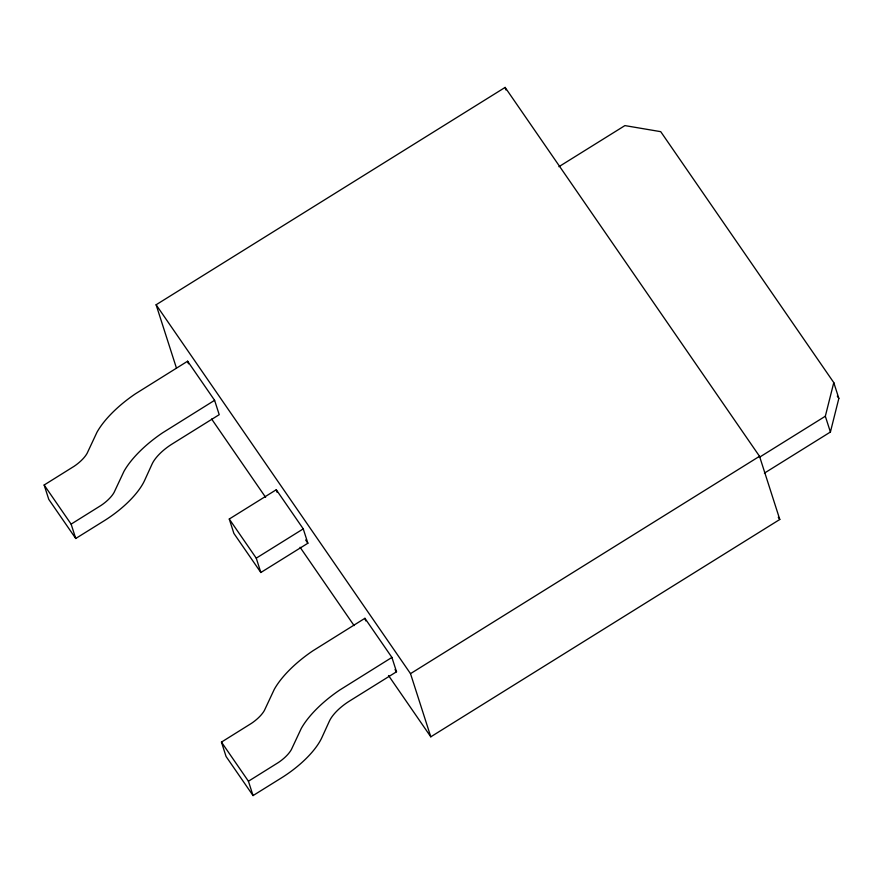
<?xml version="1.0" encoding="UTF-8"?>
<svg xmlns="http://www.w3.org/2000/svg" width="883" height="883" viewBox="0 0 883 883"><rect width="100%" height="100%" fill="white"/><g stroke="black" fill="none" stroke-linecap="round" stroke-linejoin="round"><path stroke-width="1.32" d="M764.402 473.133L830.406 432.03L825.329 416.235L833.784 382.604L660.727 131.666L624.91 125.596L558.906 166.699M830.406 432.03L838.85 398.388L833.784 382.604M176.401 367.935L156.114 304.767L505.131 87.417L759.523 456.29L779.799 519.469L430.794 736.819L388.52 675.528M187.626 361.202L135.485 393.785A66.324 26.104 -34.6 0 0 96.975 432.251L87.108 453.332A22.263 8.764 -34.6 0 1 74.183 466.246L44.15 485.01L48.764 499.359L75.739 538.487L104.062 520.849A59.238 23.322 -34.6 0 0 144.68 480.286L152.075 464.061A29.36 11.556 -34.6 0 1 172.196 443.961L219.216 414.679L214.602 400.319L187.626 361.202L188.465 363.807M214.602 400.319L162.461 432.902A66.324 26.104 -34.6 0 0 123.962 471.367L114.084 492.449A22.263 8.764 -34.6 0 1 101.159 505.363L71.126 524.127L75.739 538.487M229.26 519.027L276.28 489.745L303.255 528.873L307.869 543.233L260.849 572.504L233.874 533.387L229.26 519.027L256.247 558.155L260.849 572.504M256.247 558.155L303.255 528.873M364.922 618.299L312.781 650.881A66.324 26.104 -34.6 0 0 274.282 689.347L264.414 710.429A22.263 8.764 -34.6 0 1 251.478 723.343L221.456 742.106L226.059 756.466L253.046 795.583L281.357 777.956A59.238 23.322 -34.6 0 0 321.975 737.382L329.37 721.168A29.36 11.556 -34.6 0 1 349.502 701.058L396.522 671.775L391.909 657.427L364.922 618.299L365.761 620.915M391.909 657.427L339.767 690.009A66.324 26.104 -34.6 0 0 301.258 728.475L291.39 749.557A22.263 8.764 -34.6 0 1 278.465 762.47L248.432 781.234L253.046 795.583M430.794 736.819L410.507 673.652L759.523 456.29M759.325 457.339L825.329 416.235M837.283 396.125L838.85 398.388M778.265 517.228L779.799 519.469M156.114 304.767L410.507 673.652M305.617 539.966L307.869 543.233M395.021 669.612L396.522 671.775M211.622 419.017L265.628 497.339M300.077 547.272L354.083 625.594M44.15 485.01L71.126 524.127M221.456 742.106L248.432 781.234M505.131 87.417L505.959 89.989M276.28 489.745L277.119 492.361"/></g></svg>
